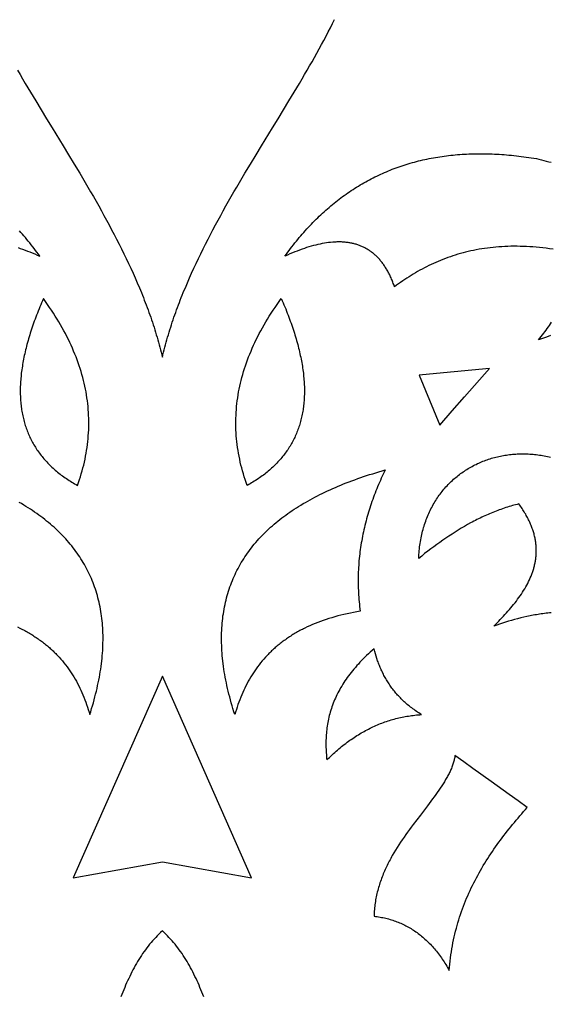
# Model space of a CAD drawing. Extents: x -4113 to -3113, y 1469 to 2469.
# Drawn here: x -3929.2 to -3844.4, y 1942.6 to 2098.2 of the extents above; entities that cross this region are included whole.
import ezdxf

# ---------------------------------------------------------------- set-up
doc = ezdxf.new("R2010")
doc.units = 0
doc.layers.add('PLAN_1', color=18, linetype='CONTINUOUS')

msp = doc.modelspace()

# ---------------------------------------------------------------- linework, layer by layer
at = {"layer": 'PLAN_1'}
for points in [[(-3929.48, 2090.14), (-3929.08, 2089.45), (-3928.67, 2088.76), (-3928.26, 2088.06), (-3927.85, 2087.36), (-3927.43, 2086.67), (-3926.58, 2085.26), (-3925.72, 2083.84), (-3924.85, 2082.42), (-3923.97, 2080.99), (-3922.21, 2078.1), (-3921.32, 2076.65), (-3920.43, 2075.18), (-3919.55, 2073.71), (-3919.11, 2072.97), (-3918.68, 2072.23), (-3918.24, 2071.49), (-3917.81, 2070.74), (-3917.38, 2070), (-3916.95, 2069.25), (-3916.52, 2068.5), (-3916.1, 2067.74), (-3915.69, 2066.99), (-3915.27, 2066.23), (-3914.86, 2065.48), (-3914.46, 2064.72), (-3914.06, 2063.95), (-3913.66, 2063.19), (-3913.27, 2062.43), (-3912.88, 2061.66), (-3912.51, 2060.89), (-3912.13, 2060.12), (-3911.77, 2059.35), (-3911.41, 2058.57), (-3911.05, 2057.8), (-3910.71, 2057.02), (-3910.37, 2056.24), (-3910.04, 2055.46), (-3909.88, 2055.07), (-3909.71, 2054.68), (-3909.56, 2054.29), (-3909.4, 2053.89), (-3909.25, 2053.5), (-3909.09, 2053.11), (-3908.94, 2052.71), (-3908.8, 2052.32), (-3908.65, 2051.92), (-3908.51, 2051.53), (-3908.37, 2051.13), (-3908.23, 2050.74), (-3908.09, 2050.34), (-3907.96, 2049.95), (-3907.83, 2049.55), (-3907.7, 2049.15), (-3907.58, 2048.76), (-3907.45, 2048.36), (-3907.33, 2047.96), (-3907.21, 2047.56), (-3907.1, 2047.16), (-3906.99, 2046.76), (-3906.88, 2046.36), (-3906.77, 2045.96), (-3906.67, 2045.56), (-3906.56, 2045.16), (-3906.47, 2044.76), (-3906.37, 2044.36), (-3906.28, 2044.76), (-3906.18, 2045.16), (-3906.08, 2045.56), (-3905.97, 2045.96), (-3905.86, 2046.36), (-3905.75, 2046.76), (-3905.64, 2047.16), (-3905.53, 2047.56), (-3905.41, 2047.96), (-3905.29, 2048.36), (-3905.17, 2048.76), (-3905.04, 2049.15), (-3904.91, 2049.55), (-3904.78, 2049.95), (-3904.65, 2050.34), (-3904.51, 2050.74), (-3904.37, 2051.13), (-3904.23, 2051.53), (-3904.09, 2051.92), (-3903.95, 2052.32), (-3903.8, 2052.71), (-3903.65, 2053.11), (-3903.5, 2053.5), (-3903.34, 2053.89), (-3903.19, 2054.29), (-3903.03, 2054.68), (-3902.87, 2055.07), (-3902.7, 2055.46), (-3902.37, 2056.24), (-3902.04, 2057.02), (-3901.69, 2057.8), (-3901.34, 2058.57), (-3900.98, 2059.35), (-3900.61, 2060.12), (-3900.24, 2060.89), (-3899.86, 2061.66), (-3899.47, 2062.43), (-3899.08, 2063.19), (-3898.69, 2063.95), (-3898.29, 2064.72), (-3897.88, 2065.48), (-3897.47, 2066.23), (-3897.06, 2066.99), (-3896.64, 2067.74), (-3896.22, 2068.5), (-3895.79, 2069.25), (-3895.37, 2070), (-3894.94, 2070.74), (-3894.5, 2071.49), (-3894.07, 2072.23), (-3893.63, 2072.97), (-3893.19, 2073.71), (-3892.31, 2075.18), (-3891.42, 2076.65), (-3890.54, 2078.1), (-3888.77, 2080.99), (-3887.89, 2082.42), (-3887.02, 2083.84), (-3886.16, 2085.26), (-3885.32, 2086.67), (-3884.9, 2087.36), (-3884.48, 2088.06), (-3884.07, 2088.76), (-3883.67, 2089.45), (-3883.26, 2090.14), (-3882.87, 2090.83), (-3882.48, 2091.52), (-3882.09, 2092.2), (-3881.71, 2092.88), (-3881.33, 2093.56), (-3880.97, 2094.24), (-3880.6, 2094.91), (-3880.25, 2095.59), (-3879.9, 2096.26), (-3879.56, 2096.92), (-3879.23, 2097.59), (-3878.9, 2098.25)], [(-3844.03, 2061.62), (-3844.58, 2061.69), (-3845.12, 2061.76), (-3845.66, 2061.82), (-3846.19, 2061.88), (-3846.72, 2061.93), (-3847.24, 2061.97), (-3847.75, 2062), (-3848.27, 2062.03), (-3848.77, 2062.05), (-3849.28, 2062.06), (-3849.77, 2062.07), (-3850.27, 2062.07), (-3850.75, 2062.07), (-3851.24, 2062.05), (-3851.72, 2062.03), (-3852.19, 2062.01), (-3852.66, 2061.98), (-3853.13, 2061.94), (-3853.59, 2061.9), (-3854.05, 2061.85), (-3854.5, 2061.79), (-3854.95, 2061.73), (-3855.39, 2061.66), (-3855.83, 2061.59), (-3856.27, 2061.51), (-3856.7, 2061.42), (-3857.13, 2061.33), (-3857.55, 2061.24), (-3857.97, 2061.13), (-3858.39, 2061.03), (-3858.8, 2060.91), (-3859.21, 2060.8), (-3859.62, 2060.67), (-3860.02, 2060.55), (-3860.41, 2060.41), (-3860.81, 2060.27), (-3861.2, 2060.13), (-3861.59, 2059.98), (-3861.97, 2059.83), (-3862.35, 2059.67), (-3862.73, 2059.51), (-3863.1, 2059.34), (-3863.47, 2059.17), (-3863.84, 2058.99), (-3864.2, 2058.81), (-3864.56, 2058.63), (-3864.92, 2058.44), (-3865.27, 2058.24), (-3865.63, 2058.05), (-3865.97, 2057.85), (-3866.32, 2057.64), (-3866.66, 2057.43), (-3867, 2057.22), (-3867.34, 2057), (-3867.68, 2056.78), (-3868.01, 2056.55), (-3868.34, 2056.32), (-3868.66, 2056.09), (-3868.99, 2055.85), (-3869.31, 2055.61), (-3869.37, 2055.8), (-3869.44, 2055.98), (-3869.51, 2056.16), (-3869.58, 2056.34), (-3869.65, 2056.51), (-3869.72, 2056.68), (-3869.79, 2056.85), (-3869.86, 2057.02), (-3869.94, 2057.18), (-3870.01, 2057.34), (-3870.09, 2057.5), (-3870.17, 2057.66), (-3870.25, 2057.81), (-3870.33, 2057.96), (-3870.41, 2058.11), (-3870.5, 2058.26), (-3870.58, 2058.4), (-3870.67, 2058.55), (-3870.75, 2058.68), (-3870.84, 2058.82), (-3870.93, 2058.96), (-3871.02, 2059.09), (-3871.11, 2059.22), (-3871.21, 2059.34), (-3871.3, 2059.47), (-3871.4, 2059.59), (-3871.49, 2059.71), (-3871.59, 2059.83), (-3871.69, 2059.94), (-3871.79, 2060.05), (-3871.89, 2060.16), (-3871.99, 2060.27), (-3872.1, 2060.38), (-3872.2, 2060.48), (-3872.31, 2060.58), (-3872.42, 2060.68), (-3872.52, 2060.77), (-3872.63, 2060.87), (-3872.74, 2060.96), (-3872.86, 2061.05), (-3872.97, 2061.13), (-3873.08, 2061.22), (-3873.2, 2061.3), (-3873.31, 2061.38), (-3873.43, 2061.46), (-3873.55, 2061.53), (-3873.67, 2061.61), (-3873.79, 2061.68), (-3873.91, 2061.74), (-3874.04, 2061.81), (-3874.16, 2061.87), (-3874.29, 2061.94), (-3874.41, 2061.99), (-3874.54, 2062.05), (-3874.67, 2062.11), (-3874.8, 2062.16), (-3874.93, 2062.21), (-3875.06, 2062.26), (-3875.19, 2062.3), (-3875.33, 2062.35), (-3875.46, 2062.39), (-3875.6, 2062.43), (-3875.74, 2062.46), (-3875.87, 2062.5), (-3876.01, 2062.53), (-3876.15, 2062.56), (-3876.3, 2062.59), (-3876.44, 2062.62), (-3876.58, 2062.64), (-3876.73, 2062.66), (-3876.87, 2062.68), (-3877.02, 2062.7), (-3877.17, 2062.71), (-3877.32, 2062.73), (-3877.47, 2062.74), (-3877.62, 2062.75), (-3877.77, 2062.76), (-3877.92, 2062.76), (-3878.08, 2062.76), (-3878.23, 2062.76), (-3878.39, 2062.76), (-3878.54, 2062.76), (-3878.7, 2062.75), (-3878.86, 2062.75), (-3879.18, 2062.73), (-3879.51, 2062.7), (-3879.84, 2062.66), (-3880.17, 2062.62), (-3880.51, 2062.56), (-3880.85, 2062.5), (-3881.19, 2062.43), (-3881.54, 2062.36), (-3881.89, 2062.27), (-3882.25, 2062.18), (-3882.61, 2062.08), (-3882.97, 2061.97), (-3883.34, 2061.86), (-3883.71, 2061.74), (-3884.08, 2061.61), (-3884.46, 2061.47), (-3884.84, 2061.32), (-3885.23, 2061.17), (-3885.62, 2061.01), (-3886.01, 2060.85), (-3886.41, 2060.67), (-3886.81, 2060.49), (-3886.58, 2060.8), (-3886.36, 2061.11), (-3886.13, 2061.41), (-3885.91, 2061.71), (-3885.68, 2062.01), (-3885.45, 2062.31), (-3885.22, 2062.6), (-3884.98, 2062.89), (-3884.75, 2063.18), (-3884.51, 2063.46), (-3884.28, 2063.74), (-3884.04, 2064.02), (-3883.8, 2064.29), (-3883.56, 2064.56), (-3883.32, 2064.83), (-3883.07, 2065.1), (-3882.83, 2065.36), (-3882.58, 2065.62), (-3882.33, 2065.88), (-3882.08, 2066.13), (-3881.83, 2066.38), (-3881.58, 2066.63), (-3881.32, 2066.87), (-3881.07, 2067.11), (-3880.81, 2067.35), (-3880.55, 2067.59), (-3880.29, 2067.82), (-3880.03, 2068.05), (-3879.77, 2068.28), (-3879.5, 2068.5), (-3879.24, 2068.72), (-3878.97, 2068.94), (-3878.7, 2069.16), (-3878.43, 2069.37), (-3878.16, 2069.58), (-3877.89, 2069.78), (-3877.61, 2069.99), (-3877.34, 2070.19), (-3877.06, 2070.38), (-3876.78, 2070.58), (-3876.5, 2070.77), (-3876.22, 2070.96), (-3875.94, 2071.14), (-3875.66, 2071.32), (-3875.37, 2071.5), (-3875.08, 2071.68), (-3874.79, 2071.85), (-3874.5, 2072.02), (-3874.21, 2072.19), (-3873.92, 2072.36), (-3873.63, 2072.52), (-3873.33, 2072.68), (-3873.03, 2072.83), (-3872.74, 2072.99), (-3872.44, 2073.13), (-3872.14, 2073.28), (-3871.83, 2073.43), (-3871.53, 2073.57), (-3871.22, 2073.7), (-3870.92, 2073.84), (-3870.61, 2073.97), (-3870.3, 2074.1), (-3869.99, 2074.23), (-3869.67, 2074.35), (-3869.36, 2074.47), (-3869.04, 2074.59), (-3868.73, 2074.7), (-3868.41, 2074.81), (-3868.09, 2074.92), (-3867.77, 2075.02), (-3867.45, 2075.13), (-3867.12, 2075.23), (-3866.8, 2075.32), (-3866.47, 2075.42), (-3866.14, 2075.51), (-3865.81, 2075.59), (-3865.48, 2075.68), (-3865.15, 2075.76), (-3864.81, 2075.84), (-3864.48, 2075.91), (-3864.14, 2075.99), (-3863.8, 2076.06), (-3863.46, 2076.12), (-3863.12, 2076.19), (-3862.78, 2076.25), (-3862.43, 2076.3), (-3862.09, 2076.36), (-3861.74, 2076.41), (-3861.39, 2076.46), (-3861.04, 2076.51), (-3860.69, 2076.55), (-3860.34, 2076.59), (-3859.98, 2076.63), (-3859.63, 2076.66), (-3859.27, 2076.69), (-3858.91, 2076.72), (-3858.55, 2076.75), (-3858.19, 2076.77), (-3857.83, 2076.79), (-3857.47, 2076.8), (-3857.1, 2076.82), (-3856.73, 2076.83), (-3856.36, 2076.83), (-3855.99, 2076.84), (-3855.62, 2076.84), (-3855.25, 2076.84), (-3854.88, 2076.83), (-3854.5, 2076.83), (-3854.12, 2076.82), (-3853.75, 2076.8), (-3853.37, 2076.79), (-3852.98, 2076.77), (-3852.6, 2076.75), (-3852.22, 2076.72), (-3851.83, 2076.69), (-3851.44, 2076.66), (-3851.06, 2076.63), (-3850.67, 2076.59), (-3850.27, 2076.55), (-3849.88, 2076.51), (-3849.49, 2076.46), (-3849.09, 2076.41), (-3848.69, 2076.36), (-3848.3, 2076.31), (-3847.9, 2076.25), (-3847.49, 2076.19), (-3847.09, 2076.13), (-3846.69, 2076.06), (-3846.28, 2075.95), (-3845.89, 2075.85), (-3845.49, 2075.76), (-3845.1, 2075.66), (-3844.72, 2075.57), (-3844.34, 2075.48)], [(-3929.4, 2061.86), (-3929.03, 2061.74), (-3928.66, 2061.61), (-3928.28, 2061.47), (-3927.9, 2061.32), (-3927.51, 2061.17), (-3927.12, 2061.01), (-3926.73, 2060.85), (-3926.33, 2060.67), (-3925.93, 2060.49), (-3926.15, 2060.8), (-3926.38, 2061.11), (-3926.6, 2061.41), (-3926.83, 2061.71), (-3927.06, 2062.01), (-3927.29, 2062.31), (-3927.52, 2062.6), (-3927.76, 2062.89), (-3927.99, 2063.18), (-3928.23, 2063.46), (-3928.46, 2063.74), (-3928.7, 2064.02), (-3928.94, 2064.29), (-3929.18, 2064.56)], [(-3844.42, 2047.82), (-3845.05, 2047.59), (-3845.69, 2047.37), (-3846.33, 2047.16), (-3846.11, 2047.42), (-3845.9, 2047.68), (-3845.7, 2047.94), (-3845.5, 2048.19), (-3845.31, 2048.45), (-3845.12, 2048.71), (-3844.94, 2048.96), (-3844.77, 2049.21), (-3844.6, 2049.46), (-3844.43, 2049.71), (-3844.27, 2049.96)], [(-3844.32, 2003.62), (-3844.59, 2003.59), (-3844.85, 2003.56), (-3845.12, 2003.53), (-3845.38, 2003.5), (-3845.64, 2003.47), (-3845.9, 2003.43), (-3846.16, 2003.39), (-3846.42, 2003.36), (-3846.68, 2003.31), (-3846.94, 2003.27), (-3847.19, 2003.22), (-3847.45, 2003.18), (-3847.7, 2003.13), (-3848.2, 2003.02), (-3848.7, 2002.91), (-3849.19, 2002.79), (-3849.68, 2002.67), (-3850.17, 2002.54), (-3850.65, 2002.4), (-3851.13, 2002.26), (-3851.61, 2002.11), (-3852.08, 2001.95), (-3852.55, 2001.79), (-3853.01, 2001.63), (-3853.47, 2001.46), (-3852.95, 2001.99), (-3852.7, 2002.25), (-3852.44, 2002.52), (-3852.19, 2002.79), (-3851.94, 2003.05), (-3851.7, 2003.32), (-3851.46, 2003.59), (-3851.22, 2003.86), (-3850.98, 2004.13), (-3850.75, 2004.4), (-3850.53, 2004.67), (-3850.31, 2004.95), (-3850.09, 2005.22), (-3849.88, 2005.49), (-3849.67, 2005.77), (-3849.47, 2006.05), (-3849.27, 2006.33), (-3849.08, 2006.6), (-3848.9, 2006.88), (-3848.72, 2007.17), (-3848.55, 2007.45), (-3848.38, 2007.73), (-3848.22, 2008.02), (-3848.07, 2008.3), (-3847.92, 2008.59), (-3847.79, 2008.88), (-3847.65, 2009.17), (-3847.53, 2009.46), (-3847.41, 2009.76), (-3847.36, 2009.91), (-3847.31, 2010.05), (-3847.25, 2010.2), (-3847.21, 2010.35), (-3847.16, 2010.5), (-3847.11, 2010.65), (-3847.07, 2010.8), (-3847.03, 2010.95), (-3846.99, 2011.1), (-3846.96, 2011.25), (-3846.92, 2011.41), (-3846.89, 2011.56), (-3846.86, 2011.71), (-3846.83, 2011.86), (-3846.81, 2012.02), (-3846.79, 2012.17), (-3846.77, 2012.33), (-3846.75, 2012.48), (-3846.74, 2012.64), (-3846.72, 2012.79), (-3846.71, 2012.95), (-3846.7, 2013.11), (-3846.7, 2013.26), (-3846.7, 2013.42), (-3846.7, 2013.58), (-3846.7, 2013.74), (-3846.7, 2013.9), (-3846.71, 2014.06), (-3846.72, 2014.22), (-3846.74, 2014.38), (-3846.75, 2014.55), (-3846.77, 2014.71), (-3846.79, 2014.87), (-3846.81, 2015.03), (-3846.84, 2015.2), (-3846.87, 2015.36), (-3846.9, 2015.53), (-3846.94, 2015.69), (-3846.98, 2015.86), (-3847.02, 2016.03), (-3847.06, 2016.2), (-3847.11, 2016.36), (-3847.16, 2016.53), (-3847.21, 2016.7), (-3847.27, 2016.87), (-3847.33, 2017.04), (-3847.39, 2017.22), (-3847.46, 2017.39), (-3847.53, 2017.56), (-3847.6, 2017.73), (-3847.67, 2017.91), (-3847.75, 2018.08), (-3847.83, 2018.26), (-3847.92, 2018.43), (-3848.01, 2018.61), (-3848.1, 2018.79), (-3848.19, 2018.97), (-3848.29, 2019.14), (-3848.39, 2019.32), (-3848.5, 2019.5), (-3848.61, 2019.69), (-3848.72, 2019.87), (-3848.84, 2020.05), (-3848.95, 2020.23), (-3849.08, 2020.42), (-3849.2, 2020.6), (-3849.33, 2020.79), (-3849.47, 2020.97), (-3849.73, 2020.91), (-3849.99, 2020.84), (-3850.26, 2020.77), (-3850.52, 2020.7), (-3850.78, 2020.62), (-3851.04, 2020.54), (-3851.3, 2020.46), (-3851.57, 2020.38), (-3851.83, 2020.29), (-3852.08, 2020.21), (-3852.34, 2020.11), (-3852.6, 2020.02), (-3852.86, 2019.93), (-3853.12, 2019.83), (-3853.37, 2019.73), (-3853.63, 2019.62), (-3853.89, 2019.52), (-3854.14, 2019.41), (-3854.4, 2019.3), (-3854.65, 2019.19), (-3854.91, 2019.07), (-3855.16, 2018.96), (-3855.41, 2018.84), (-3855.67, 2018.72), (-3855.92, 2018.59), (-3856.17, 2018.47), (-3856.42, 2018.34), (-3856.67, 2018.21), (-3856.92, 2018.08), (-3857.17, 2017.94), (-3857.67, 2017.67), (-3858.17, 2017.38), (-3858.67, 2017.09), (-3859.16, 2016.79), (-3859.65, 2016.49), (-3860.14, 2016.17), (-3860.63, 2015.85), (-3861.12, 2015.52), (-3861.61, 2015.19), (-3862.1, 2014.85), (-3862.58, 2014.5), (-3863.06, 2014.15), (-3863.55, 2013.79), (-3864.03, 2013.42), (-3864.51, 2013.05), (-3864.98, 2012.67), (-3865.46, 2012.29), (-3865.45, 2012.6), (-3865.43, 2012.91), (-3865.4, 2013.21), (-3865.38, 2013.51), (-3865.35, 2013.81), (-3865.31, 2014.11), (-3865.27, 2014.4), (-3865.23, 2014.69), (-3865.18, 2014.98), (-3865.13, 2015.27), (-3865.08, 2015.55), (-3865.02, 2015.83), (-3864.96, 2016.11), (-3864.9, 2016.38), (-3864.83, 2016.65), (-3864.75, 2016.92), (-3864.68, 2017.19), (-3864.6, 2017.45), (-3864.52, 2017.72), (-3864.43, 2017.97), (-3864.34, 2018.23), (-3864.25, 2018.48), (-3864.15, 2018.73), (-3864.05, 2018.98), (-3863.95, 2019.22), (-3863.85, 2019.47), (-3863.74, 2019.7), (-3863.62, 2019.94), (-3863.51, 2020.17), (-3863.39, 2020.4), (-3863.27, 2020.63), (-3863.15, 2020.86), (-3863.02, 2021.08), (-3862.89, 2021.3), (-3862.75, 2021.51), (-3862.62, 2021.73), (-3862.48, 2021.94), (-3862.34, 2022.14), (-3862.19, 2022.35), (-3862.05, 2022.55), (-3861.9, 2022.75), (-3861.74, 2022.94), (-3861.59, 2023.14), (-3861.43, 2023.32), (-3861.27, 2023.51), (-3861.11, 2023.7), (-3860.94, 2023.88), (-3860.77, 2024.05), (-3860.6, 2024.23), (-3860.43, 2024.4), (-3860.26, 2024.57), (-3860.08, 2024.73), (-3859.9, 2024.9), (-3859.72, 2025.06), (-3859.53, 2025.21), (-3859.35, 2025.37), (-3859.16, 2025.52), (-3858.97, 2025.66), (-3858.77, 2025.81), (-3858.58, 2025.95), (-3858.38, 2026.09), (-3858.18, 2026.22), (-3857.98, 2026.35), (-3857.78, 2026.48), (-3857.57, 2026.61), (-3857.37, 2026.73), (-3857.16, 2026.85), (-3856.95, 2026.97), (-3856.74, 2027.08), (-3856.52, 2027.19), (-3856.31, 2027.29), (-3856.09, 2027.4), (-3855.87, 2027.5), (-3855.65, 2027.59), (-3855.43, 2027.69), (-3855.21, 2027.78), (-3854.98, 2027.87), (-3854.76, 2027.95), (-3854.53, 2028.03), (-3854.3, 2028.11), (-3854.07, 2028.18), (-3853.84, 2028.25), (-3853.61, 2028.32), (-3853.37, 2028.39), (-3853.14, 2028.45), (-3852.9, 2028.5), (-3852.66, 2028.56), (-3852.42, 2028.61), (-3852.18, 2028.66), (-3851.94, 2028.7), (-3851.7, 2028.74), (-3851.46, 2028.78), (-3851.22, 2028.81), (-3850.97, 2028.85), (-3850.73, 2028.87), (-3850.48, 2028.9), (-3850.23, 2028.92), (-3849.98, 2028.94), (-3849.74, 2028.95), (-3849.49, 2028.96), (-3849.24, 2028.97), (-3848.99, 2028.97), (-3848.73, 2028.97), (-3848.48, 2028.97), (-3848.23, 2028.96), (-3847.98, 2028.95), (-3847.72, 2028.94), (-3847.47, 2028.92), (-3847.22, 2028.9), (-3846.96, 2028.87), (-3846.71, 2028.85), (-3846.45, 2028.82), (-3846.2, 2028.78), (-3845.94, 2028.74), (-3845.69, 2028.7), (-3845.43, 2028.66), (-3845.17, 2028.61), (-3844.92, 2028.55), (-3844.66, 2028.5), (-3844.41, 2028.44)], [(-3929.5, 2001.36), (-3929.1, 2001.17), (-3928.91, 2001.07), (-3928.71, 2000.97), (-3928.52, 2000.87), (-3928.33, 2000.77), (-3928.14, 2000.66), (-3927.95, 2000.56), (-3927.77, 2000.45), (-3927.58, 2000.35), (-3927.4, 2000.24), (-3927.22, 2000.13), (-3927.04, 2000.02), (-3926.86, 1999.9), (-3926.69, 1999.79), (-3926.51, 1999.68), (-3926.34, 1999.56), (-3926.17, 1999.44), (-3926, 1999.32), (-3925.83, 1999.2), (-3925.67, 1999.08), (-3925.5, 1998.96), (-3925.34, 1998.83), (-3925.18, 1998.71), (-3925.02, 1998.58), (-3924.86, 1998.45), (-3924.71, 1998.32), (-3924.56, 1998.19), (-3924.4, 1998.06), (-3924.25, 1997.93), (-3924.1, 1997.79), (-3923.96, 1997.66), (-3923.81, 1997.52), (-3923.67, 1997.38), (-3923.53, 1997.24), (-3923.39, 1997.1), (-3923.25, 1996.96), (-3923.11, 1996.82), (-3922.97, 1996.67), (-3922.84, 1996.53), (-3922.58, 1996.23), (-3922.32, 1995.93), (-3922.07, 1995.63), (-3921.82, 1995.32), (-3921.58, 1995.01), (-3921.35, 1994.69), (-3921.13, 1994.37), (-3920.91, 1994.04), (-3920.69, 1993.7), (-3920.48, 1993.37), (-3920.28, 1993.03), (-3920.09, 1992.68), (-3919.9, 1992.33), (-3919.71, 1991.97), (-3919.53, 1991.61), (-3919.36, 1991.25), (-3919.19, 1990.88), (-3919.03, 1990.51), (-3918.88, 1990.13), (-3918.73, 1989.75), (-3918.58, 1989.36), (-3918.45, 1988.97), (-3918.31, 1988.58), (-3918.19, 1988.18), (-3918.06, 1987.78), (-3917.95, 1987.37), (-3917.8, 1987.84), (-3917.65, 1988.32), (-3917.51, 1988.79), (-3917.38, 1989.25), (-3917.25, 1989.72), (-3917.13, 1990.18), (-3917.01, 1990.64), (-3916.9, 1991.09), (-3916.79, 1991.55), (-3916.69, 1992), (-3916.6, 1992.45), (-3916.51, 1992.89), (-3916.42, 1993.33), (-3916.34, 1993.77), (-3916.27, 1994.21), (-3916.2, 1994.64), (-3916.14, 1995.07), (-3916.09, 1995.5), (-3916.04, 1995.92), (-3915.99, 1996.35), (-3915.95, 1996.76), (-3915.92, 1997.18), (-3915.89, 1997.6), (-3915.87, 1998.01), (-3915.85, 1998.41), (-3915.84, 1998.82), (-3915.83, 1999.22), (-3915.83, 1999.62), (-3915.83, 2000.02), (-3915.84, 2000.42), (-3915.86, 2000.81), (-3915.88, 2001.2), (-3915.9, 2001.58), (-3915.94, 2001.97), (-3915.97, 2002.35), (-3916.02, 2002.72), (-3916.06, 2003.1), (-3916.12, 2003.47), (-3916.17, 2003.84), (-3916.24, 2004.21), (-3916.31, 2004.58), (-3916.38, 2004.94), (-3916.46, 2005.3), (-3916.55, 2005.65), (-3916.64, 2006.01), (-3916.73, 2006.36), (-3916.83, 2006.71), (-3916.94, 2007.05), (-3917.05, 2007.4), (-3917.17, 2007.74), (-3917.29, 2008.07), (-3917.42, 2008.41), (-3917.55, 2008.74), (-3917.69, 2009.07), (-3917.83, 2009.4), (-3917.98, 2009.72), (-3918.13, 2010.04), (-3918.29, 2010.36), (-3918.46, 2010.68), (-3918.63, 2010.99), (-3918.8, 2011.31), (-3918.98, 2011.61), (-3919.16, 2011.92), (-3919.35, 2012.22), (-3919.55, 2012.53), (-3919.75, 2012.82), (-3919.96, 2013.12), (-3920.17, 2013.41), (-3920.38, 2013.7), (-3920.6, 2013.99), (-3920.83, 2014.28), (-3921.06, 2014.56), (-3921.3, 2014.84), (-3921.54, 2015.12), (-3921.79, 2015.39), (-3922.04, 2015.66), (-3922.29, 2015.93), (-3922.56, 2016.2), (-3922.82, 2016.47), (-3923.09, 2016.73), (-3923.37, 2016.99), (-3923.65, 2017.25), (-3923.94, 2017.5), (-3924.23, 2017.75), (-3924.53, 2018), (-3924.83, 2018.25), (-3925.14, 2018.49), (-3925.45, 2018.74), (-3925.77, 2018.98), (-3926.09, 2019.21), (-3926.42, 2019.45), (-3926.75, 2019.68), (-3927.09, 2019.91), (-3927.43, 2020.13), (-3927.77, 2020.36), (-3928.13, 2020.58), (-3928.48, 2020.8), (-3928.84, 2021.02), (-3929.21, 2021.23)], [(-3899.77, 1942.34), (-3899.91, 1942.72), (-3900.06, 1943.09), (-3900.21, 1943.46), (-3900.36, 1943.83), (-3900.51, 1944.19), (-3900.67, 1944.56), (-3900.83, 1944.92), (-3900.99, 1945.27), (-3901.16, 1945.62), (-3901.33, 1945.97), (-3901.51, 1946.32), (-3901.68, 1946.66), (-3901.86, 1947), (-3902.05, 1947.33), (-3902.24, 1947.66), (-3902.43, 1947.99), (-3902.62, 1948.31), (-3902.82, 1948.63), (-3903.03, 1948.95), (-3903.23, 1949.26), (-3903.45, 1949.56), (-3903.66, 1949.86), (-3903.89, 1950.16), (-3904.11, 1950.45), (-3904.34, 1950.74), (-3904.58, 1951.02), (-3904.82, 1951.3), (-3905.06, 1951.57), (-3905.32, 1951.84), (-3905.57, 1952.1), (-3905.83, 1952.36), (-3906.1, 1952.61), (-3906.37, 1952.86), (-3906.64, 1952.61), (-3906.91, 1952.36), (-3907.17, 1952.1), (-3907.43, 1951.84), (-3907.68, 1951.57), (-3907.92, 1951.3), (-3908.16, 1951.02), (-3908.4, 1950.74), (-3908.63, 1950.45), (-3908.85, 1950.16), (-3909.08, 1949.86), (-3909.29, 1949.56), (-3909.51, 1949.26), (-3909.71, 1948.95), (-3909.92, 1948.63), (-3910.12, 1948.31), (-3910.31, 1947.99), (-3910.5, 1947.66), (-3910.69, 1947.33), (-3910.88, 1947), (-3911.06, 1946.66), (-3911.23, 1946.32), (-3911.41, 1945.97), (-3911.58, 1945.62), (-3911.74, 1945.27), (-3911.91, 1944.92), (-3912.07, 1944.56), (-3912.23, 1944.19), (-3912.38, 1943.83), (-3912.53, 1943.46), (-3912.68, 1943.09), (-3912.83, 1942.72), (-3912.97, 1942.34)]]:
    msp.add_lwpolyline(points, dxfattribs=at)
for points in [[(-3925.34, 2053.73), (-3925.49, 2053.39), (-3925.63, 2053.06), (-3925.78, 2052.73), (-3925.91, 2052.39), (-3926.05, 2052.07), (-3926.18, 2051.74), (-3926.31, 2051.41), (-3926.44, 2051.09), (-3926.56, 2050.77), (-3926.68, 2050.44), (-3926.8, 2050.13), (-3926.91, 2049.81), (-3927.02, 2049.49), (-3927.13, 2049.18), (-3927.24, 2048.86), (-3927.34, 2048.55), (-3927.44, 2048.24), (-3927.53, 2047.94), (-3927.63, 2047.63), (-3927.72, 2047.32), (-3927.8, 2047.02), (-3927.89, 2046.72), (-3927.97, 2046.42), (-3928.05, 2046.12), (-3928.12, 2045.82), (-3928.2, 2045.53), (-3928.27, 2045.24), (-3928.33, 2044.94), (-3928.4, 2044.65), (-3928.46, 2044.37), (-3928.51, 2044.08), (-3928.57, 2043.79), (-3928.62, 2043.51), (-3928.67, 2043.23), (-3928.71, 2042.95), (-3928.76, 2042.67), (-3928.8, 2042.39), (-3928.83, 2042.12), (-3928.87, 2041.84), (-3928.9, 2041.57), (-3928.92, 2041.3), (-3928.95, 2041.03), (-3928.97, 2040.76), (-3928.99, 2040.5), (-3929.01, 2040.23), (-3929.02, 2039.97), (-3929.03, 2039.71), (-3929.04, 2039.45), (-3929.04, 2039.19), (-3929.04, 2038.93), (-3929.04, 2038.68), (-3929.03, 2038.43), (-3929.02, 2038.17), (-3929.01, 2037.93), (-3929, 2037.68), (-3928.98, 2037.43), (-3928.96, 2037.19), (-3928.94, 2036.94), (-3928.91, 2036.7), (-3928.88, 2036.46), (-3928.85, 2036.22), (-3928.82, 2035.99), (-3928.78, 2035.75), (-3928.74, 2035.52), (-3928.69, 2035.28), (-3928.65, 2035.05), (-3928.6, 2034.83), (-3928.54, 2034.6), (-3928.49, 2034.37), (-3928.43, 2034.15), (-3928.37, 2033.93), (-3928.3, 2033.71), (-3928.24, 2033.49), (-3928.16, 2033.27), (-3928.09, 2033.05), (-3928.01, 2032.84), (-3927.93, 2032.63), (-3927.85, 2032.42), (-3927.77, 2032.21), (-3927.68, 2032), (-3927.59, 2031.79), (-3927.49, 2031.59), (-3927.39, 2031.39), (-3927.29, 2031.18), (-3927.19, 2030.98), (-3927.08, 2030.79), (-3926.97, 2030.59), (-3926.86, 2030.4), (-3926.74, 2030.2), (-3926.63, 2030.01), (-3926.5, 2029.82), (-3926.38, 2029.63), (-3926.25, 2029.45), (-3926.12, 2029.26), (-3925.99, 2029.08), (-3925.85, 2028.89), (-3925.71, 2028.71), (-3925.57, 2028.54), (-3925.43, 2028.36), (-3925.28, 2028.18), (-3925.13, 2028.01), (-3924.97, 2027.84), (-3924.81, 2027.67), (-3924.65, 2027.5), (-3924.49, 2027.33), (-3924.32, 2027.16), (-3924.15, 2027), (-3923.98, 2026.84), (-3923.81, 2026.68), (-3923.63, 2026.52), (-3923.45, 2026.36), (-3923.26, 2026.2), (-3923.08, 2026.05), (-3922.89, 2025.9), (-3922.69, 2025.74), (-3922.5, 2025.59), (-3922.3, 2025.45), (-3922.1, 2025.3), (-3921.89, 2025.15), (-3921.68, 2025.01), (-3921.47, 2024.87), (-3921.26, 2024.73), (-3921.04, 2024.59), (-3920.82, 2024.45), (-3920.6, 2024.32), (-3920.37, 2024.19), (-3920.14, 2024.05), (-3919.91, 2023.92), (-3919.75, 2024.39), (-3919.59, 2024.86), (-3919.44, 2025.32), (-3919.3, 2025.79), (-3919.16, 2026.25), (-3919.04, 2026.72), (-3918.92, 2027.18), (-3918.81, 2027.65), (-3918.71, 2028.12), (-3918.61, 2028.58), (-3918.53, 2029.05), (-3918.45, 2029.51), (-3918.38, 2029.98), (-3918.31, 2030.45), (-3918.26, 2030.91), (-3918.21, 2031.38), (-3918.18, 2031.84), (-3918.15, 2032.31), (-3918.12, 2032.77), (-3918.11, 2033.24), (-3918.1, 2033.71), (-3918.1, 2034.17), (-3918.11, 2034.64), (-3918.13, 2035.1), (-3918.15, 2035.57), (-3918.19, 2036.04), (-3918.23, 2036.5), (-3918.28, 2036.97), (-3918.33, 2037.43), (-3918.4, 2037.9), (-3918.47, 2038.36), (-3918.55, 2038.83), (-3918.64, 2039.3), (-3918.74, 2039.76), (-3918.84, 2040.23), (-3918.96, 2040.69), (-3919.08, 2041.16), (-3919.21, 2041.62), (-3919.34, 2042.09), (-3919.49, 2042.56), (-3919.64, 2043.02), (-3919.8, 2043.49), (-3919.97, 2043.95), (-3920.14, 2044.42), (-3920.33, 2044.88), (-3920.52, 2045.35), (-3920.72, 2045.81), (-3920.93, 2046.28), (-3921.15, 2046.75), (-3921.37, 2047.21), (-3921.6, 2047.68), (-3921.84, 2048.14), (-3922.09, 2048.61), (-3922.35, 2049.07), (-3922.61, 2049.54), (-3922.88, 2050), (-3923.16, 2050.47), (-3923.45, 2050.94), (-3923.75, 2051.4), (-3924.05, 2051.87), (-3924.36, 2052.33), (-3924.68, 2052.8), (-3925.01, 2053.26)], [(-3887.4, 2053.73), (-3887.25, 2053.39), (-3887.11, 2053.06), (-3886.97, 2052.73), (-3886.83, 2052.39), (-3886.69, 2052.07), (-3886.56, 2051.74), (-3886.43, 2051.41), (-3886.31, 2051.09), (-3886.18, 2050.77), (-3886.06, 2050.44), (-3885.95, 2050.13), (-3885.83, 2049.81), (-3885.72, 2049.49), (-3885.61, 2049.18), (-3885.51, 2048.86), (-3885.4, 2048.55), (-3885.3, 2048.24), (-3885.21, 2047.94), (-3885.12, 2047.63), (-3885.02, 2047.32), (-3884.94, 2047.02), (-3884.85, 2046.72), (-3884.77, 2046.42), (-3884.69, 2046.12), (-3884.62, 2045.82), (-3884.54, 2045.53), (-3884.48, 2045.24), (-3884.41, 2044.94), (-3884.35, 2044.65), (-3884.28, 2044.37), (-3884.23, 2044.08), (-3884.17, 2043.79), (-3884.12, 2043.51), (-3884.07, 2043.23), (-3884.03, 2042.95), (-3883.98, 2042.67), (-3883.94, 2042.39), (-3883.91, 2042.12), (-3883.87, 2041.84), (-3883.84, 2041.57), (-3883.82, 2041.3), (-3883.79, 2041.03), (-3883.77, 2040.76), (-3883.75, 2040.5), (-3883.73, 2040.23), (-3883.72, 2039.97), (-3883.71, 2039.71), (-3883.71, 2039.45), (-3883.7, 2039.19), (-3883.7, 2038.93), (-3883.7, 2038.68), (-3883.71, 2038.43), (-3883.72, 2038.17), (-3883.73, 2037.93), (-3883.74, 2037.68), (-3883.76, 2037.43), (-3883.78, 2037.19), (-3883.8, 2036.94), (-3883.83, 2036.7), (-3883.86, 2036.46), (-3883.89, 2036.22), (-3883.92, 2035.99), (-3883.96, 2035.75), (-3884, 2035.52), (-3884.05, 2035.28), (-3884.09, 2035.05), (-3884.14, 2034.83), (-3884.2, 2034.6), (-3884.25, 2034.37), (-3884.31, 2034.15), (-3884.37, 2033.93), (-3884.44, 2033.71), (-3884.5, 2033.49), (-3884.58, 2033.27), (-3884.65, 2033.05), (-3884.73, 2032.84), (-3884.81, 2032.63), (-3884.89, 2032.42), (-3884.97, 2032.21), (-3885.06, 2032), (-3885.15, 2031.79), (-3885.25, 2031.59), (-3885.35, 2031.39), (-3885.45, 2031.18), (-3885.55, 2030.98), (-3885.66, 2030.79), (-3885.77, 2030.59), (-3885.88, 2030.4), (-3885.99, 2030.2), (-3886.11, 2030.01), (-3886.23, 2029.82), (-3886.36, 2029.63), (-3886.49, 2029.45), (-3886.62, 2029.26), (-3886.75, 2029.08), (-3886.89, 2028.89), (-3887.03, 2028.71), (-3887.17, 2028.54), (-3887.31, 2028.36), (-3887.46, 2028.18), (-3887.61, 2028.01), (-3887.77, 2027.84), (-3887.92, 2027.67), (-3888.08, 2027.5), (-3888.25, 2027.33), (-3888.41, 2027.16), (-3888.58, 2027), (-3888.76, 2026.84), (-3888.93, 2026.68), (-3889.11, 2026.52), (-3889.29, 2026.36), (-3889.47, 2026.2), (-3889.66, 2026.05), (-3889.85, 2025.9), (-3890.04, 2025.74), (-3890.24, 2025.59), (-3890.44, 2025.45), (-3890.64, 2025.3), (-3890.84, 2025.15), (-3891.05, 2025.01), (-3891.26, 2024.87), (-3891.48, 2024.73), (-3891.69, 2024.59), (-3891.91, 2024.45), (-3892.14, 2024.32), (-3892.36, 2024.19), (-3892.59, 2024.05), (-3892.82, 2023.92), (-3892.99, 2024.39), (-3893.15, 2024.86), (-3893.3, 2025.32), (-3893.44, 2025.79), (-3893.57, 2026.25), (-3893.7, 2026.72), (-3893.82, 2027.18), (-3893.93, 2027.65), (-3894.03, 2028.12), (-3894.13, 2028.58), (-3894.21, 2029.05), (-3894.29, 2029.51), (-3894.36, 2029.98), (-3894.43, 2030.45), (-3894.48, 2030.91), (-3894.53, 2031.38), (-3894.57, 2031.84), (-3894.6, 2032.31), (-3894.62, 2032.77), (-3894.63, 2033.24), (-3894.64, 2033.71), (-3894.64, 2034.17), (-3894.63, 2034.64), (-3894.61, 2035.1), (-3894.59, 2035.57), (-3894.56, 2036.04), (-3894.51, 2036.5), (-3894.47, 2036.97), (-3894.41, 2037.43), (-3894.34, 2037.9), (-3894.27, 2038.36), (-3894.19, 2038.83), (-3894.1, 2039.3), (-3894.01, 2039.76), (-3893.9, 2040.23), (-3893.79, 2040.69), (-3893.67, 2041.16), (-3893.54, 2041.62), (-3893.4, 2042.09), (-3893.26, 2042.56), (-3893.11, 2043.02), (-3892.95, 2043.49), (-3892.78, 2043.95), (-3892.6, 2044.42), (-3892.42, 2044.88), (-3892.22, 2045.35), (-3892.02, 2045.81), (-3891.82, 2046.28), (-3891.6, 2046.75), (-3891.38, 2047.21), (-3891.14, 2047.68), (-3890.9, 2048.14), (-3890.65, 2048.61), (-3890.4, 2049.07), (-3890.13, 2049.54), (-3889.86, 2050), (-3889.58, 2050.47), (-3889.3, 2050.94), (-3889, 2051.4), (-3888.7, 2051.87), (-3888.38, 2052.33), (-3888.06, 2052.8), (-3887.74, 2053.26)], [(-3854.19, 2042.57), (-3856.99, 2042.31), (-3859.8, 2042.05), (-3862.6, 2041.78), (-3865.4, 2041.52), (-3863.76, 2037.54), (-3862.11, 2033.55), (-3860.12, 2035.81), (-3858.14, 2038.06)], [(-3870.81, 2026.39), (-3870.97, 2026.06), (-3871.13, 2025.73), (-3871.28, 2025.39), (-3871.43, 2025.06), (-3871.58, 2024.72), (-3871.73, 2024.39), (-3871.87, 2024.05), (-3872.01, 2023.72), (-3872.15, 2023.38), (-3872.29, 2023.04), (-3872.42, 2022.7), (-3872.55, 2022.37), (-3872.68, 2022.03), (-3872.8, 2021.69), (-3872.92, 2021.35), (-3873.04, 2021.01), (-3873.15, 2020.66), (-3873.26, 2020.32), (-3873.37, 2019.98), (-3873.48, 2019.64), (-3873.58, 2019.29), (-3873.68, 2018.95), (-3873.78, 2018.6), (-3873.87, 2018.26), (-3873.96, 2017.91), (-3874.05, 2017.56), (-3874.13, 2017.21), (-3874.21, 2016.87), (-3874.29, 2016.52), (-3874.36, 2016.17), (-3874.43, 2015.82), (-3874.5, 2015.47), (-3874.56, 2015.11), (-3874.62, 2014.76), (-3874.68, 2014.41), (-3874.74, 2014.05), (-3874.79, 2013.7), (-3874.83, 2013.34), (-3874.88, 2012.99), (-3874.92, 2012.63), (-3874.96, 2012.27), (-3874.99, 2011.92), (-3875.02, 2011.56), (-3875.04, 2011.2), (-3875.07, 2010.84), (-3875.09, 2010.48), (-3875.1, 2010.12), (-3875.11, 2009.75), (-3875.12, 2009.39), (-3875.13, 2009.03), (-3875.13, 2008.66), (-3875.13, 2008.3), (-3875.12, 2007.93), (-3875.11, 2007.56), (-3875.09, 2007.19), (-3875.08, 2006.83), (-3875.06, 2006.46), (-3875.03, 2006.09), (-3875, 2005.71), (-3874.97, 2005.34), (-3874.93, 2004.97), (-3874.89, 2004.6), (-3874.85, 2004.22), (-3874.8, 2003.85), (-3875.33, 2003.76), (-3875.86, 2003.66), (-3876.37, 2003.56), (-3876.88, 2003.46), (-3877.39, 2003.34), (-3877.88, 2003.22), (-3878.37, 2003.1), (-3878.85, 2002.97), (-3879.32, 2002.83), (-3879.79, 2002.69), (-3880.24, 2002.55), (-3880.69, 2002.39), (-3881.14, 2002.23), (-3881.57, 2002.07), (-3882, 2001.9), (-3882.42, 2001.73), (-3882.83, 2001.54), (-3883.24, 2001.36), (-3883.64, 2001.17), (-3883.83, 2001.07), (-3884.03, 2000.97), (-3884.22, 2000.87), (-3884.41, 2000.77), (-3884.6, 2000.66), (-3884.79, 2000.56), (-3884.98, 2000.45), (-3885.16, 2000.35), (-3885.34, 2000.24), (-3885.52, 2000.13), (-3885.7, 2000.02), (-3885.88, 1999.9), (-3886.06, 1999.79), (-3886.23, 1999.68), (-3886.4, 1999.56), (-3886.57, 1999.44), (-3886.74, 1999.32), (-3886.91, 1999.2), (-3887.08, 1999.08), (-3887.24, 1998.96), (-3887.4, 1998.83), (-3887.56, 1998.71), (-3887.72, 1998.58), (-3887.88, 1998.45), (-3888.03, 1998.32), (-3888.19, 1998.19), (-3888.34, 1998.06), (-3888.49, 1997.93), (-3888.64, 1997.79), (-3888.79, 1997.66), (-3888.93, 1997.52), (-3889.08, 1997.38), (-3889.22, 1997.24), (-3889.36, 1997.1), (-3889.5, 1996.96), (-3889.64, 1996.82), (-3889.77, 1996.67), (-3889.91, 1996.53), (-3890.17, 1996.23), (-3890.43, 1995.93), (-3890.68, 1995.63), (-3890.92, 1995.32), (-3891.16, 1995.01), (-3891.39, 1994.69), (-3891.62, 1994.37), (-3891.84, 1994.04), (-3892.05, 1993.7), (-3892.26, 1993.37), (-3892.47, 1993.03), (-3892.66, 1992.68), (-3892.85, 1992.33), (-3893.04, 1991.97), (-3893.21, 1991.61), (-3893.39, 1991.25), (-3893.55, 1990.88), (-3893.71, 1990.51), (-3893.87, 1990.13), (-3894.02, 1989.75), (-3894.16, 1989.36), (-3894.3, 1988.97), (-3894.44, 1988.58), (-3894.56, 1988.18), (-3894.69, 1987.78), (-3894.8, 1987.37), (-3894.95, 1987.84), (-3895.1, 1988.32), (-3895.24, 1988.79), (-3895.37, 1989.25), (-3895.5, 1989.72), (-3895.62, 1990.18), (-3895.74, 1990.64), (-3895.85, 1991.09), (-3895.96, 1991.55), (-3896.06, 1992), (-3896.15, 1992.45), (-3896.24, 1992.89), (-3896.33, 1993.33), (-3896.4, 1993.77), (-3896.48, 1994.21), (-3896.54, 1994.64), (-3896.61, 1995.07), (-3896.66, 1995.5), (-3896.71, 1995.92), (-3896.76, 1996.35), (-3896.8, 1996.76), (-3896.83, 1997.18), (-3896.86, 1997.6), (-3896.88, 1998.01), (-3896.9, 1998.41), (-3896.91, 1998.82), (-3896.92, 1999.22), (-3896.92, 1999.62), (-3896.92, 2000.02), (-3896.91, 2000.42), (-3896.89, 2000.81), (-3896.87, 2001.2), (-3896.84, 2001.58), (-3896.81, 2001.97), (-3896.78, 2002.35), (-3896.73, 2002.72), (-3896.69, 2003.1), (-3896.63, 2003.47), (-3896.57, 2003.84), (-3896.51, 2004.21), (-3896.44, 2004.58), (-3896.37, 2004.94), (-3896.29, 2005.3), (-3896.2, 2005.65), (-3896.11, 2006.01), (-3896.02, 2006.36), (-3895.92, 2006.71), (-3895.81, 2007.05), (-3895.7, 2007.4), (-3895.58, 2007.74), (-3895.46, 2008.07), (-3895.33, 2008.41), (-3895.2, 2008.74), (-3895.06, 2009.07), (-3894.92, 2009.4), (-3894.77, 2009.72), (-3894.62, 2010.04), (-3894.46, 2010.36), (-3894.29, 2010.68), (-3894.12, 2010.99), (-3893.95, 2011.31), (-3893.77, 2011.61), (-3893.58, 2011.92), (-3893.39, 2012.22), (-3893.2, 2012.53), (-3893, 2012.82), (-3892.79, 2013.12), (-3892.58, 2013.41), (-3892.37, 2013.7), (-3892.15, 2013.99), (-3891.92, 2014.28), (-3891.69, 2014.56), (-3891.45, 2014.84), (-3891.21, 2015.12), (-3890.96, 2015.39), (-3890.71, 2015.66), (-3890.46, 2015.93), (-3890.2, 2016.2), (-3889.93, 2016.47), (-3889.66, 2016.73), (-3889.38, 2016.99), (-3889.1, 2017.25), (-3888.81, 2017.5), (-3888.52, 2017.75), (-3888.22, 2018), (-3887.92, 2018.25), (-3887.61, 2018.49), (-3887.3, 2018.74), (-3886.98, 2018.98), (-3886.66, 2019.21), (-3886.33, 2019.45), (-3886, 2019.68), (-3885.67, 2019.91), (-3885.32, 2020.13), (-3884.98, 2020.36), (-3884.63, 2020.58), (-3884.27, 2020.8), (-3883.91, 2021.02), (-3883.54, 2021.23), (-3883.17, 2021.44), (-3882.79, 2021.65), (-3882.41, 2021.86), (-3882.03, 2022.07), (-3881.63, 2022.27), (-3881.24, 2022.47), (-3880.84, 2022.66), (-3880.43, 2022.86), (-3880.02, 2023.05), (-3879.61, 2023.24), (-3879.19, 2023.43), (-3878.76, 2023.61), (-3878.33, 2023.8), (-3877.9, 2023.98), (-3877.46, 2024.16), (-3877.01, 2024.33), (-3876.57, 2024.5), (-3876.11, 2024.67), (-3875.65, 2024.84), (-3875.19, 2025.01), (-3874.72, 2025.17), (-3874.25, 2025.33), (-3873.77, 2025.49), (-3873.29, 2025.65), (-3872.8, 2025.8), (-3872.31, 2025.95), (-3871.82, 2026.1), (-3871.31, 2026.25)], [(-3880.12, 1980.14), (-3879.91, 1980.35), (-3879.7, 1980.55), (-3879.49, 1980.75), (-3879.28, 1980.95), (-3879.06, 1981.15), (-3878.85, 1981.34), (-3878.63, 1981.53), (-3878.42, 1981.72), (-3878.2, 1981.9), (-3877.99, 1982.08), (-3877.77, 1982.26), (-3877.55, 1982.44), (-3877.33, 1982.61), (-3877.11, 1982.78), (-3876.89, 1982.95), (-3876.66, 1983.11), (-3876.44, 1983.27), (-3876.22, 1983.42), (-3875.99, 1983.58), (-3875.77, 1983.73), (-3875.54, 1983.88), (-3875.31, 1984.02), (-3875.09, 1984.16), (-3874.86, 1984.3), (-3874.63, 1984.44), (-3874.4, 1984.57), (-3874.17, 1984.7), (-3873.93, 1984.83), (-3873.7, 1984.95), (-3873.47, 1985.07), (-3873.23, 1985.19), (-3873, 1985.3), (-3872.76, 1985.42), (-3872.52, 1985.52), (-3872.29, 1985.63), (-3872.05, 1985.73), (-3871.81, 1985.83), (-3871.57, 1985.93), (-3871.33, 1986.02), (-3871.08, 1986.11), (-3870.84, 1986.2), (-3870.6, 1986.28), (-3870.35, 1986.37), (-3870.11, 1986.44), (-3869.86, 1986.52), (-3869.62, 1986.59), (-3869.37, 1986.66), (-3869.12, 1986.73), (-3868.87, 1986.79), (-3868.62, 1986.85), (-3868.37, 1986.91), (-3868.12, 1986.96), (-3867.86, 1987.01), (-3867.61, 1987.06), (-3867.35, 1987.1), (-3867.1, 1987.14), (-3866.84, 1987.18), (-3866.59, 1987.22), (-3866.33, 1987.25), (-3866.07, 1987.28), (-3865.81, 1987.31), (-3865.55, 1987.33), (-3865.29, 1987.35), (-3865.03, 1987.37), (-3865.23, 1987.5), (-3865.43, 1987.63), (-3865.63, 1987.76), (-3865.83, 1987.89), (-3866.02, 1988.02), (-3866.21, 1988.16), (-3866.4, 1988.3), (-3866.58, 1988.43), (-3866.76, 1988.57), (-3866.94, 1988.71), (-3867.11, 1988.85), (-3867.28, 1989), (-3867.45, 1989.14), (-3867.61, 1989.29), (-3867.77, 1989.43), (-3867.93, 1989.58), (-3868.08, 1989.73), (-3868.24, 1989.88), (-3868.39, 1990.03), (-3868.53, 1990.18), (-3868.68, 1990.34), (-3868.82, 1990.49), (-3868.95, 1990.65), (-3869.09, 1990.8), (-3869.22, 1990.96), (-3869.35, 1991.12), (-3869.48, 1991.28), (-3869.6, 1991.44), (-3869.73, 1991.6), (-3869.85, 1991.77), (-3869.96, 1991.93), (-3870.08, 1992.09), (-3870.19, 1992.26), (-3870.3, 1992.43), (-3870.4, 1992.6), (-3870.51, 1992.77), (-3870.61, 1992.94), (-3870.71, 1993.11), (-3870.81, 1993.28), (-3870.9, 1993.45), (-3871, 1993.62), (-3871.09, 1993.8), (-3871.18, 1993.97), (-3871.26, 1994.15), (-3871.35, 1994.33), (-3871.43, 1994.51), (-3871.51, 1994.69), (-3871.59, 1994.86), (-3871.66, 1995.05), (-3871.74, 1995.23), (-3871.81, 1995.41), (-3871.88, 1995.59), (-3871.95, 1995.78), (-3872.01, 1995.96), (-3872.14, 1996.33), (-3872.26, 1996.7), (-3872.37, 1997.08), (-3872.48, 1997.46), (-3872.58, 1997.84), (-3872.89, 1997.58), (-3873.19, 1997.31), (-3873.48, 1997.05), (-3873.77, 1996.78), (-3874.05, 1996.51), (-3874.32, 1996.25), (-3874.58, 1995.98), (-3874.84, 1995.71), (-3875.09, 1995.44), (-3875.34, 1995.18), (-3875.57, 1994.91), (-3875.8, 1994.64), (-3876.03, 1994.37), (-3876.25, 1994.1), (-3876.46, 1993.83), (-3876.66, 1993.56), (-3876.86, 1993.29), (-3877.05, 1993.01), (-3877.24, 1992.74), (-3877.41, 1992.47), (-3877.59, 1992.2), (-3877.75, 1991.92), (-3877.92, 1991.65), (-3878.07, 1991.37), (-3878.22, 1991.1), (-3878.36, 1990.83), (-3878.5, 1990.55), (-3878.63, 1990.27), (-3878.76, 1990), (-3878.88, 1989.72), (-3878.99, 1989.45), (-3879.1, 1989.17), (-3879.21, 1988.89), (-3879.31, 1988.61), (-3879.4, 1988.34), (-3879.49, 1988.06), (-3879.57, 1987.78), (-3879.65, 1987.5), (-3879.73, 1987.22), (-3879.79, 1986.94), (-3879.86, 1986.66), (-3879.92, 1986.38), (-3879.97, 1986.1), (-3880.02, 1985.82), (-3880.06, 1985.54), (-3880.1, 1985.26), (-3880.14, 1984.97), (-3880.17, 1984.69), (-3880.2, 1984.41), (-3880.22, 1984.13), (-3880.24, 1983.84), (-3880.25, 1983.56), (-3880.26, 1983.28), (-3880.27, 1982.99), (-3880.27, 1982.71), (-3880.27, 1982.42), (-3880.26, 1982.14), (-3880.25, 1981.85), (-3880.24, 1981.57), (-3880.22, 1981.28), (-3880.2, 1981), (-3880.18, 1980.71), (-3880.15, 1980.43)], [(-3906.37, 1993.51), (-3920.61, 1961.36), (-3906.37, 1963.89), (-3892.13, 1961.36)], [(-3848.13, 1972.57), (-3849.57, 1973.61), (-3851.02, 1974.64), (-3853.91, 1976.72), (-3856.8, 1978.79), (-3858.24, 1979.82), (-3859.68, 1980.86), (-3859.7, 1980.71), (-3859.72, 1980.55), (-3859.75, 1980.39), (-3859.79, 1980.24), (-3859.82, 1980.08), (-3859.86, 1979.92), (-3859.91, 1979.76), (-3859.96, 1979.6), (-3860.01, 1979.45), (-3860.06, 1979.29), (-3860.12, 1979.13), (-3860.18, 1978.97), (-3860.25, 1978.8), (-3860.31, 1978.64), (-3860.38, 1978.48), (-3860.46, 1978.32), (-3860.54, 1978.16), (-3860.62, 1977.99), (-3860.7, 1977.83), (-3860.79, 1977.67), (-3860.87, 1977.5), (-3860.96, 1977.34), (-3861.16, 1977), (-3861.36, 1976.67), (-3861.57, 1976.33), (-3861.78, 1976), (-3862.01, 1975.65), (-3862.25, 1975.31), (-3862.49, 1974.96), (-3862.74, 1974.62), (-3862.99, 1974.26), (-3863.25, 1973.91), (-3863.52, 1973.55), (-3864.07, 1972.83), (-3865.2, 1971.35), (-3865.78, 1970.59), (-3866.36, 1969.82), (-3866.65, 1969.43), (-3866.94, 1969.03), (-3867.23, 1968.64), (-3867.52, 1968.23), (-3867.8, 1967.83), (-3868.08, 1967.42), (-3868.35, 1967), (-3868.63, 1966.59), (-3868.9, 1966.16), (-3869.16, 1965.74), (-3869.41, 1965.31), (-3869.67, 1964.88), (-3869.79, 1964.66), (-3869.91, 1964.44), (-3870.03, 1964.22), (-3870.15, 1963.99), (-3870.26, 1963.77), (-3870.38, 1963.55), (-3870.49, 1963.32), (-3870.6, 1963.1), (-3870.7, 1962.87), (-3870.81, 1962.64), (-3870.91, 1962.41), (-3871.01, 1962.18), (-3871.11, 1961.95), (-3871.2, 1961.71), (-3871.3, 1961.48), (-3871.39, 1961.24), (-3871.47, 1961.01), (-3871.56, 1960.77), (-3871.64, 1960.53), (-3871.72, 1960.29), (-3871.79, 1960.05), (-3871.87, 1959.81), (-3871.94, 1959.56), (-3872, 1959.32), (-3872.07, 1959.07), (-3872.13, 1958.82), (-3872.18, 1958.57), (-3872.24, 1958.32), (-3872.29, 1958.07), (-3872.33, 1957.82), (-3872.37, 1957.56), (-3872.41, 1957.31), (-3872.45, 1957.05), (-3872.48, 1956.79), (-3872.51, 1956.53), (-3872.53, 1956.27), (-3872.55, 1956.01), (-3872.56, 1955.75), (-3872.57, 1955.48), (-3872.58, 1955.21), (-3872.34, 1955.19), (-3872.1, 1955.15), (-3871.87, 1955.12), (-3871.63, 1955.08), (-3871.4, 1955.03), (-3871.17, 1954.99), (-3870.94, 1954.94), (-3870.71, 1954.89), (-3870.49, 1954.83), (-3870.26, 1954.77), (-3870.04, 1954.71), (-3869.82, 1954.64), (-3869.6, 1954.57), (-3869.38, 1954.5), (-3869.16, 1954.42), (-3868.95, 1954.34), (-3868.73, 1954.26), (-3868.52, 1954.17), (-3868.31, 1954.08), (-3868.1, 1953.99), (-3867.9, 1953.89), (-3867.69, 1953.79), (-3867.49, 1953.68), (-3867.29, 1953.58), (-3867.09, 1953.47), (-3866.89, 1953.35), (-3866.69, 1953.24), (-3866.5, 1953.12), (-3866.3, 1952.99), (-3866.11, 1952.86), (-3865.92, 1952.73), (-3865.73, 1952.6), (-3865.55, 1952.46), (-3865.36, 1952.32), (-3865.18, 1952.18), (-3865, 1952.03), (-3864.82, 1951.88), (-3864.64, 1951.73), (-3864.46, 1951.57), (-3864.28, 1951.41), (-3864.11, 1951.24), (-3863.94, 1951.08), (-3863.77, 1950.91), (-3863.6, 1950.73), (-3863.43, 1950.55), (-3863.27, 1950.37), (-3863.1, 1950.19), (-3862.94, 1950), (-3862.78, 1949.81), (-3862.62, 1949.62), (-3862.47, 1949.42), (-3862.31, 1949.22), (-3862.16, 1949.01), (-3862, 1948.81), (-3861.85, 1948.6), (-3861.71, 1948.38), (-3861.56, 1948.16), (-3861.41, 1947.94), (-3861.27, 1947.72), (-3861.13, 1947.49), (-3860.99, 1947.26), (-3860.85, 1947.03), (-3860.71, 1946.79), (-3860.58, 1946.55), (-3860.54, 1947.06), (-3860.49, 1947.56), (-3860.43, 1948.06), (-3860.38, 1948.55), (-3860.31, 1949.04), (-3860.24, 1949.53), (-3860.16, 1950.01), (-3860.08, 1950.49), (-3859.99, 1950.96), (-3859.89, 1951.43), (-3859.79, 1951.9), (-3859.68, 1952.36), (-3859.57, 1952.82), (-3859.45, 1953.28), (-3859.33, 1953.73), (-3859.2, 1954.18), (-3859.07, 1954.63), (-3858.93, 1955.07), (-3858.78, 1955.51), (-3858.63, 1955.95), (-3858.48, 1956.38), (-3858.32, 1956.81), (-3858.15, 1957.23), (-3857.99, 1957.66), (-3857.81, 1958.08), (-3857.63, 1958.49), (-3857.45, 1958.91), (-3857.26, 1959.32), (-3857.07, 1959.73), (-3856.87, 1960.13), (-3856.67, 1960.53), (-3856.47, 1960.93), (-3856.26, 1961.33), (-3856.05, 1961.72), (-3855.83, 1962.12), (-3855.61, 1962.5), (-3855.38, 1962.89), (-3855.16, 1963.28), (-3854.92, 1963.66), (-3854.69, 1964.04), (-3854.45, 1964.41), (-3854.21, 1964.79), (-3853.96, 1965.16), (-3853.71, 1965.53), (-3853.46, 1965.9), (-3853.2, 1966.27), (-3852.94, 1966.63), (-3852.68, 1967), (-3852.41, 1967.36), (-3852.15, 1967.71), (-3851.88, 1968.07), (-3851.6, 1968.43), (-3851.33, 1968.78), (-3851.05, 1969.13), (-3850.76, 1969.48), (-3850.48, 1969.83), (-3850.19, 1970.18), (-3849.91, 1970.52), (-3849.61, 1970.87), (-3849.32, 1971.21), (-3849.03, 1971.55), (-3848.73, 1971.89), (-3848.43, 1972.23)]]:
    msp.add_lwpolyline(points, close=True, dxfattribs=at)

doc.saveas('drawing.dxf')
